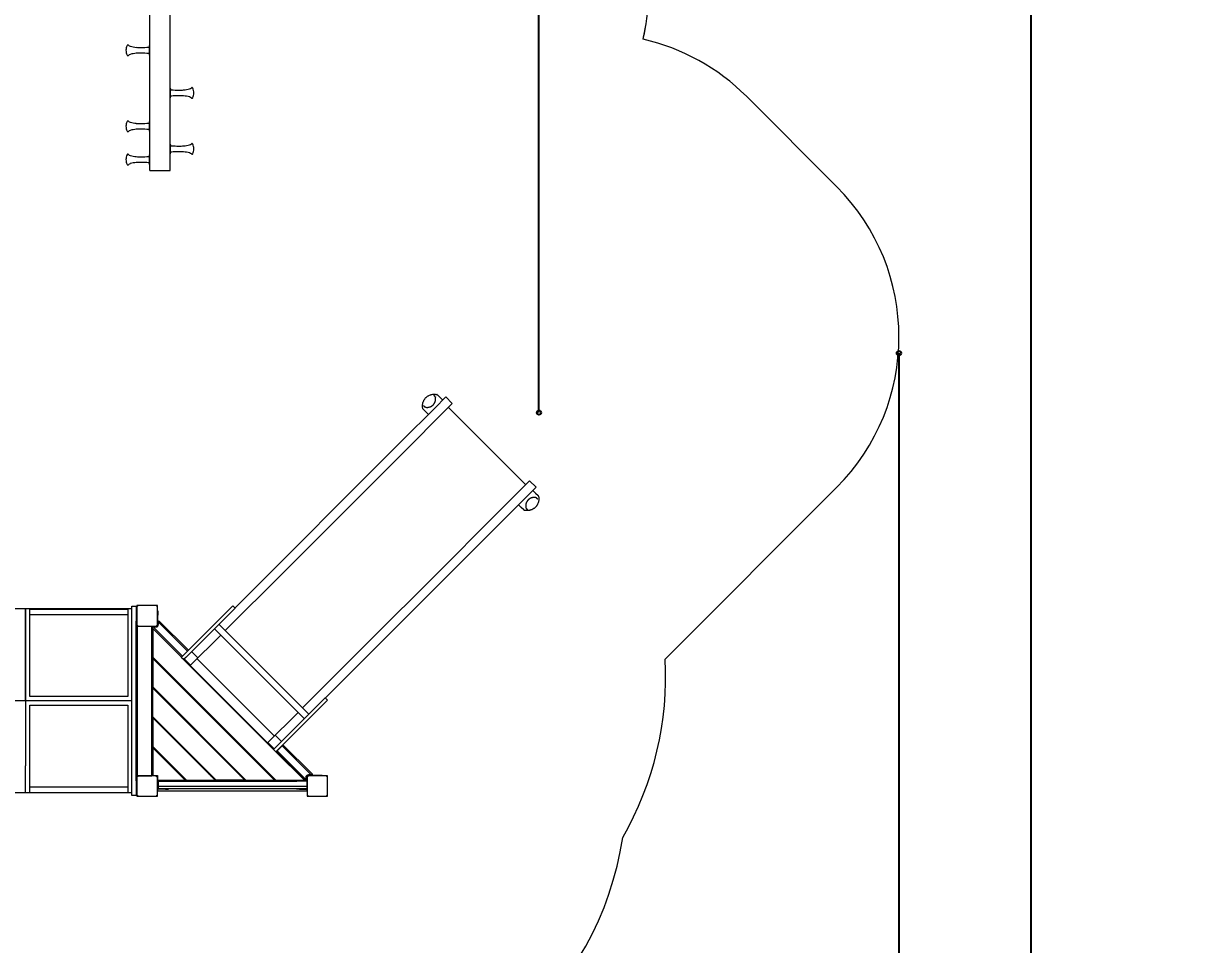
# Model space of a CAD drawing. Extents: x -13189 to 8473, y -8565 to 17872.
# Drawn here: x 2958 to 8473, y -3065 to 1264 of the extents above; entities that cross this region are included whole.
import ezdxf

# ---------------------------------------------------------------- set-up
doc = ezdxf.new("R2010")
doc.units = 0
doc.header["$LTSCALE"] = 5
doc.header["$PDMODE"] = 33
doc.header["$PDSIZE"] = 20
for name, color, linetype in [('PRODUCT', 3, 'CONTINUOUS'), ('REFERENCE', 9, 'CONTINUOUS'), ('REVIEW_REQUIRED', 30, 'CONTINUOUS'), ('SAFETY_ZONE', 1, 'CONTINUOUS')]:
    doc.layers.add(name, color=color, linetype=linetype)
doc.styles.add('LG1', font='arial.ttf', dxfattribs={"height": 185})
doc.dimstyles.new('LG_DIM', dxfattribs={"dimtxt": 185, "dimasz": 120, "dimexe": 50, "dimexo": 1, "dimgap": 50, "dimtad": 1, "dimdec": 0, "dimrnd": 10, "dimtxsty": 'LG1', "dimcen": 2.5, "dimclrt": 4, "dimadec": 4, "dimazin": 3, "dimtfac": 1, "dimtdec": 1, "dimtmove": 0, "dimatfit": 3, "dimarcsym": 0})

# ---------------------------------------------------------------- blocks, each defined once
blk = doc.blocks.new('*D4')
at = {"layer": 'REFERENCE', "color": 0, "transparency": 16777216}
for p in [(7074.4, -285.1), (-5530, -747.5), (7074.4, -7182.7)]:
    blk.add_point(p, dxfattribs=at)
at = {"layer": 'REVIEW_REQUIRED', "color": 0, "lineweight": -2, "transparency": 16777216}
for p, q in [((7074.4, -286.1), (7074.4, -7232.7)), ((-5530, -748.5), (-5530, -7232.7)), ((-5410, -7182.7), (134.1, -7182.7)), ((6954.4, -7182.7), (1410.3, -7182.7))]:
    blk.add_line(p, q, dxfattribs=at)
at = {"layer": 'REVIEW_REQUIRED', "color": 0, "transparency": 16777216}
for points in [[(-5410, -7162.7), (-5410, -7202.7), (-5530, -7182.7)], [(6954.4, -7162.7), (6954.4, -7202.7), (7074.4, -7182.7)]]:
    blk.add_solid(points, dxfattribs=at)
at = {"layer": 'REVIEW_REQUIRED', "color": 4, "transparency": 16777216, "char_height": 185, "attachment_point": 5, "style": 'LG1'}
for s, insert in [('\\A1;12600 mm', (772.2, -7038.3)), ('\\A1;[41\'-4{\\H1.000000x;\\S5/8;}"]', (772.2, -7476.5))]:
    blk.add_mtext(s, dxfattribs=dict(at, insert=insert))
blk = doc.blocks.new('*D5')
at = {"layer": 'REFERENCE', "color": 0, "transparency": 16777216}
for p in [(3900, 7859.7), (-2500, -5459.7), (7695.8, -5459.7)]:
    blk.add_point(p, dxfattribs=at)
at = {"layer": 'REVIEW_REQUIRED', "color": 0, "lineweight": -2, "transparency": 16777216}
for p, q in [((3901, 7859.7), (7745.8, 7859.7)), ((7695.8, 7739.7), (7695.8, 3779.3)), ((7695.8, -5339.7), (7695.8, 3130.7)), ((-2499, -5459.7), (7745.8, -5459.7))]:
    blk.add_line(p, q, dxfattribs=at)
at = {"layer": 'REVIEW_REQUIRED', "color": 0, "transparency": 16777216}
for points in [[(7675.8, 7739.7), (7715.8, 7739.7), (7695.8, 7859.7)], [(7675.8, -5339.7), (7715.8, -5339.7), (7695.8, -5459.7)]]:
    blk.add_solid(points, dxfattribs=at)
at = {"layer": 'REVIEW_REQUIRED', "color": 4, "transparency": 16777216, "insert": (7695.8, 3455), "char_height": 185, "attachment_point": 5, "style": 'LG1'}
blk.add_mtext('\\A1;13320 mm\\P [43\'-8 13/16"]', dxfattribs=at)
blk = doc.blocks.new('*D6')
at = {"layer": 'REFERENCE', "color": 0, "transparency": 16777216}
for p in [(3300, 5864.7), (-6041.1, -3464.7), (-3100, -3464.7)]:
    blk.add_point(p, dxfattribs=at)
at = {"layer": 'REVIEW_REQUIRED', "color": 0, "lineweight": -2, "transparency": 16777216}
for p, q in [((3299, 5864.7), (-6091.1, 5864.7)), ((-6041.1, 5744.7), (-6041.1, 2570)), ((-6041.1, -3344.7), (-6041.1, 1921.4)), ((-3101, -3464.7), (-6091.1, -3464.7))]:
    blk.add_line(p, q, dxfattribs=at)
at = {"layer": 'REVIEW_REQUIRED', "color": 0, "transparency": 16777216}
for points in [[(-6061.1, 5744.7), (-6021.1, 5744.7), (-6041.1, 5864.7)], [(-6061.1, -3344.7), (-6021.1, -3344.7), (-6041.1, -3464.7)]]:
    blk.add_solid(points, dxfattribs=at)
at = {"layer": 'REVIEW_REQUIRED', "color": 4, "transparency": 16777216, "insert": (-6041.1, 2245.7), "char_height": 185, "attachment_point": 5, "style": 'LG1'}
blk.add_mtext('\\A1;9330 mm\\P [30\'-7 9/16"]', dxfattribs=at)
blk = doc.blocks.new('*D7')
at = {"layer": 'REFERENCE', "color": 0, "transparency": 16777216}
for p in [(5382, 8873.4), (-4227.5, -147.5), (5382, -565)]:
    blk.add_point(p, dxfattribs=at)
at = {"layer": 'REVIEW_REQUIRED', "color": 0, "lineweight": -2, "transparency": 16777216}
for p, q in [((-4227.5, -146.5), (-4227.5, 8923.4)), ((5382, -564), (5382, 8923.4)), ((-4107.5, 8873.4), (118.7, 8873.4)), ((5262, 8873.4), (1506.8, 8873.4))]:
    blk.add_line(p, q, dxfattribs=at)
at = {"layer": 'REVIEW_REQUIRED', "color": 0, "transparency": 16777216}
for points in [[(-4107.5, 8893.4), (-4107.5, 8853.4), (-4227.5, 8873.4)], [(5262, 8893.4), (5262, 8853.4), (5382, 8873.4)]]:
    blk.add_solid(points, dxfattribs=at)
at = {"layer": 'REVIEW_REQUIRED', "color": 4, "transparency": 16777216, "insert": (812.7, 8873.4), "char_height": 185, "attachment_point": 5, "style": 'LG1'}
blk.add_mtext('\\A1;9610 mm\\P [31\'-6 5/8"]', dxfattribs=at)
blk = doc.blocks.new('Variteemalayerit')
at = {"layer": 'REVIEW_REQUIRED', "invisible_edges": 15}
for points in [[(-10000, -10000, -5), (10000, -10000, -5), (10000, 10000, -5), (-10000, 10000, -5)], [(10000, -10000, -2000), (10000, -10000, -5), (10000, 10000, -5), (10000, 10000, -2000)], [(-10000, -10000, -5), (-10000, -10000, -2000), (10000, -10000, -2000), (10000, -10000, -5)]]:
    blk.add_3dface(points, dxfattribs=at)
blk = doc.blocks.new('*D9')
at = {"layer": 'REFERENCE', "color": 0, "transparency": 16777216}
for p in [(7074.4, -286.1), (-5727.5, -747.5), (7074.4, -8119.4)]:
    blk.add_point(p, dxfattribs=at)
at = {"layer": 'REVIEW_REQUIRED', "color": 0, "lineweight": -2, "transparency": 16777216}
for p, q in [((7074.4, -287.1), (7074.4, -8169.4)), ((-5727.5, -748.5), (-5727.5, -8169.4)), ((-5607.5, -8119.4), (24.1, -8119.4)), ((6954.4, -8119.4), (1322.8, -8119.4))]:
    blk.add_line(p, q, dxfattribs=at)
at = {"layer": 'REVIEW_REQUIRED', "color": 0, "transparency": 16777216}
for points in [[(-5607.5, -8099.4), (-5607.5, -8139.4), (-5727.5, -8119.4)], [(6954.4, -8099.4), (6954.4, -8139.4), (7074.4, -8119.4)]]:
    blk.add_solid(points, dxfattribs=at)
at = {"layer": 'REVIEW_REQUIRED', "color": 4, "transparency": 16777216, "char_height": 185, "attachment_point": 5, "style": 'LG1'}
for s, insert in [('\\A1;12800 mm', (673.4, -7974.9)), ('\\A1;[42\'-0 3/8"]', (673.4, -8289.1))]:
    blk.add_mtext(s, dxfattribs=dict(at, insert=insert))

msp = doc.modelspace()

# ---------------------------------------------------------------- linework, layer by layer
at = {"layer": 'PRODUCT', "linetype": 'Continuous', "lineweight": 0}
for p, q in [((3552.5, 572.5), (3552.5, 1481.6)), ((3647.5, 572.5), (3647.5, 1481.6)), ((3550.5, 1137.7), (3550.5, 1160.2)), ((3552.5, 1160.2), (3550.5, 1160.2)), ((3550.5, 1115.2), (3550.5, 1137.7)), ((3552.5, 1115.2), (3550.5, 1115.2)), ((3649.5, 959.9), (3647.5, 959.9)), ((3649.5, 937.4), (3649.5, 959.9)), ((3649.5, 914.9), (3647.5, 914.9)), ((3649.5, 914.9), (3649.5, 937.4)), ((3550.5, 780.5), (3550.5, 803)), ((3552.5, 803), (3550.5, 803)), ((3550.5, 758), (3550.5, 780.5)), ((3552.5, 758), (3550.5, 758)), ((3649.5, 696.9), (3647.5, 696.9)), ((3649.5, 674.4), (3649.5, 696.9)), ((3649.5, 651.9), (3649.5, 674.4)), ((3550.5, 624), (3550.5, 646.5)), ((3552.5, 646.5), (3550.5, 646.5)), ((3550.5, 601.5), (3550.5, 624)), ((3649.5, 651.9), (3647.5, 651.9)), ((3552.5, 601.5), (3550.5, 601.5)), ((3552.5, 572.5), (3647.5, 572.5)), ((4892.3, -543.4), (4944.1, -491.6)), ((4905.1, -482.1), (4916.8, -493.9)), ((4916.8, -493.9), (4929.3, -506.4)), ((4944.1, -491.6), (4974.5, -522)), ((4892.3, -543.4), (4737.5, -698.2)), ((4849.7, -561.1), (4837.9, -549.3)), ((4974.5, -522), (4922.7, -573.8)), ((5319.7, -903.8), (4956.2, -540.3)), ((4922.7, -573.8), (4767.9, -728.6)), ((4849.7, -561.1), (4862.2, -573.6)), ((4737.5, -698.2), (4549.7, -886)), ((4767.9, -728.6), (4580.1, -916.4)), ((4549.7, -886), (4148.9, -1286.9)), ((4580.1, -916.4), (4179.3, -1317.3)), ((5286.2, -937.3), (5131.4, -1092.1)), ((5286.2, -937.3), (5338, -885.5)), ((5368.4, -915.9), (5316.6, -967.7)), ((5338, -885.5), (5368.4, -915.9)), ((5366.1, -943.2), (5353.6, -930.7)), ((5316.6, -967.7), (5161.8, -1122.5)), ((5366.1, -943.2), (5377.9, -954.9)), ((5298.9, -1010.3), (5286.4, -997.8)), ((5310.7, -1022.1), (5298.9, -1010.3)), ((5131.4, -1092.1), (4943.6, -1279.9)), ((5161.8, -1122.5), (4974, -1310.3)), ((4179.3, -1317.3), (3907.1, -1589.4)), ((4148.9, -1286.9), (3953.1, -1482.7)), ((4943.6, -1279.9), (4542.7, -1680.7)), ((4974, -1310.3), (4573.1, -1711.1)), ((2968.5, -1488), (2468.9, -1488)), ((2968.5, -1488), (2468.9, -1488)), ((2968.5, -1920), (2968.5, -1488)), ((3468.5, -1488), (2968.5, -1488)), ((2968.5, -1488), (2968.5, -1920)), ((3468.5, -1488), (2968.5, -1488)), ((2988.5, -1488.5), (3448.5, -1488.5)), ((2988.5, -1900), (2988.5, -1488.5)), ((3448.5, -1488.5), (3448.5, -1900)), ((3468.5, -1475), (3488.5, -1475)), ((3468.5, -1545), (3468.5, -1475)), ((3488.5, -1475), (3488.5, -1545)), ((3588, -1472), (3492, -1472)), ((3492, -1472), (3492, -1568)), ((3588, -1568), (3588, -1472)), ((3943.2, -1472.8), (3900.8, -1515.2)), ((3953.8, -1483.4), (3911.4, -1525.8)), ((3953.8, -1483.4), (3943.2, -1472.8)), ((3448.5, -1515.5), (2988.5, -1515.5)), ((3590.5, -1497), (3588, -1497)), ((3588, -1542.4), (3592.4, -1542.4)), ((3590.5, -1497), (3590.5, -1517)), ((3590.5, -1542.4), (3590.5, -1517)), ((3592.4, -1547.4), (3592.4, -1542.4)), ((3900.8, -1515.2), (3711.3, -1704.7)), ((3911.4, -1525.8), (3721.9, -1715.3)), ((3468.5, -2295), (3468.5, -1545)), ((3488.5, -2295), (3488.5, -1545)), ((3492, -1568), (3588, -1568)), ((3492.5, -1568), (3492.5, -2271.5)), ((3562.4, -1568), (3562.4, -1572.4)), ((3562.4, -1572.4), (3567.4, -1572.4)), ((3562.5, -2271.5), (3562.5, -1572.4)), ((3702.1, -1713.9), (3562.5, -1574.3)), ((3566.1, -1580.1), (3566.1, -1714.4)), ((3701, -1715), (3566.1, -1580.1)), ((3581.4, -1572.4), (3567.4, -1572.4)), ((3570.7, -1574.5), (3572.7, -1572.5)), ((3705.7, -1709.5), (3570.7, -1574.5)), ((3587.3, -1570.8), (3587.2, -1570.8)), ((3592.4, -1547.4), (3592.4, -1561.4)), ((3592.5, -1552.7), (3594.5, -1550.7)), ((3729.5, -1685.7), (3594.5, -1550.7)), ((3596.4, -1544.5), (3733.9, -1682.1)), ((4279.1, -2003.8), (3856.2, -1580.9)), ((4300.3, -1982.6), (3877.4, -1559.7)), ((3562.6, -1615.1), (3562.6, -2265.1)), ((3566.1, -1615.1), (3562.6, -1615.1)), ((3564.1, -1638.1), (3564.1, -2228.1)), ((3564.1, -1638.1), (3564.1, -2228.1)), ((3564.1, -1638.1), (3566.1, -1638.1)), ((3564.1, -1638.1), (3566.1, -1638.1)), ((3850.2, -1646.3), (3778.8, -1717.8)), ((3885.9, -1610.6), (3850.2, -1646.3)), ((3692.9, -1706.9), (3693.9, -1705.8)), ((3702, -1713.9), (3693.9, -1705.8)), ((3711.3, -1704.7), (3700.6, -1715.3)), ((3705.7, -1709.5), (3729.5, -1685.7)), ((3749.1, -1688.1), (3778.8, -1717.8)), ((4542.7, -1680.7), (4270.6, -1952.9)), ((3566.1, -1714.4), (4144.7, -2293.1)), ((3566.1, -1714.4), (3566.1, -1720.1)), ((3566.1, -1714.4), (3566.1, -1720.1)), ((4139.1, -2293.1), (3566.1, -1720.1)), ((3566.1, -1720.1), (3566.1, -1854.4)), ((3589.1, -1737.4), (3589.1, -1743.1)), ((3589.1, -1737.4), (3589.1, -1743.1)), ((3594.6, -1742.9), (3594.6, -1748.6)), ((3711.3, -1725.9), (3700.6, -1715.3)), ((3721.9, -1715.3), (3711.3, -1725.9)), ((4134.4, -2148.4), (3711.6, -1725.6)), ((4135.5, -2147.4), (3712.6, -1724.5)), ((4135.5, -2147.3), (3712.7, -1724.5)), ((3714.4, -1722.7), (3744.1, -1752.4)), ((3744.1, -1752.4), (3778.8, -1717.8)), ((4138, -2085.5), (3774.5, -1722)), ((4138, -2085.5), (3774.5, -1722)), ((4573.1, -1711.1), (4377.3, -1906.9)), ((3566.1, -1854.4), (4004.7, -2293.1)), ((3566.1, -1854.4), (3566.1, -1860.1)), ((3566.1, -1854.4), (3566.1, -1860.1)), ((3566.1, -1994.4), (3566.1, -1860.1)), ((3566.1, -1860.1), (3999.1, -2293.1)), ((2968.5, -1920), (2468.9, -1920)), ((2968.5, -1920.2), (2468.9, -1920.2)), ((3468.5, -1920), (2968.5, -1920)), ((2968.5, -1920), (2968.5, -2225.6)), ((3468.5, -1920), (2968.5, -1920)), ((3448.5, -1900), (2988.5, -1900)), ((3589.1, -1877.4), (3589.1, -1883.1)), ((3589.1, -1877.4), (3589.1, -1883.1)), ((3594.6, -1882.9), (3594.6, -1888.6)), ((4376.6, -1906.2), (4334.2, -1948.6)), ((4387.2, -1916.8), (4344.8, -1959.2)), ((4387.2, -1916.8), (4376.6, -1906.2)), ((2988.5, -1940.2), (3448.5, -1940.2)), ((2988.5, -2351.5), (2988.5, -1940.2)), ((3448.5, -1940.2), (3448.5, -2351.5)), ((4334.2, -1948.6), (4144.7, -2138.1)), ((4344.8, -1959.2), (4155.3, -2148.7)), ((4249.4, -1974.1), (4213.7, -2009.8)), ((3864.7, -2293.1), (3566.1, -1994.4)), ((3566.1, -1994.4), (3566.1, -2000.1)), ((3566.1, -1994.4), (3566.1, -2000.1)), ((3566.1, -2000.1), (3566.1, -2134.4)), ((3859, -2293.1), (3566.1, -2000.1)), ((3589.1, -2017.4), (3589.1, -2023.1)), ((3589.1, -2017.4), (3589.1, -2023.1)), ((3594.6, -2022.9), (3594.6, -2028.6)), ((4213.7, -2009.8), (4142.2, -2081.2)), ((4107.6, -2115.9), (4142.2, -2081.2)), ((4142.2, -2081.2), (4171.9, -2110.9)), ((3566.1, -2134.4), (3724.7, -2293.1)), ((3566.1, -2134.4), (3566.1, -2140.1)), ((3566.1, -2134.4), (3566.1, -2140.1)), ((3566.1, -2140.1), (3566.1, -2270.1)), ((3719, -2293.1), (3566.1, -2140.1)), ((4107.6, -2115.9), (4137.3, -2145.6)), ((4144.7, -2138.1), (4134.1, -2148.7)), ((4144.7, -2159.4), (4134.1, -2148.7)), ((4155.3, -2148.7), (4144.7, -2159.4)), ((4150.5, -2154.3), (4174.3, -2130.5)), ((4174.3, -2130.5), (4309.3, -2265.5)), ((4177.9, -2126.1), (4315.1, -2263.3)), ((3589.1, -2157.4), (3589.1, -2163.1)), ((3589.1, -2157.4), (3589.1, -2163.1)), ((3594.6, -2162.9), (3594.6, -2168.6)), ((4279.1, -2293.1), (4145, -2159)), ((4285.6, -2297.4), (4146.1, -2157.9)), ((4153.6, -2165.4), (4146.1, -2158)), ((4150.5, -2154.3), (4285.5, -2289.3)), ((4152.5, -2166.5), (4153.6, -2165.4)), ((2968.5, -2352.2), (2968.5, -2225.6)), ((3564.1, -2228.1), (3566.1, -2228.1)), ((3564.1, -2228.1), (3566.1, -2228.1)), ((3468.5, -2365), (3468.5, -2295)), ((3488.5, -2295), (3488.5, -2365)), ((3588, -2272), (3492, -2272)), ((3492, -2272), (3492, -2368)), ((3492.5, -2271.5), (3562.5, -2271.5)), ((3566.1, -2265.1), (3562.6, -2265.1)), ((3566.1, -2270.1), (3589.1, -2270.1)), ((3588, -2368), (3588, -2272)), ((4287.6, -2297.5), (3588, -2297.5)), ((3588, -2297.5), (3588, -2342.5)), ((3589.1, -2270.1), (3589.1, -2293.1)), ((3589.1, -2293.1), (3719, -2293.1)), ((3590.5, -2301.7), (3590.5, -2311.7)), ((3592.5, -2301.7), (3590.5, -2301.7)), ((3590.5, -2311.7), (3590.5, -2331)), ((3592.5, -2311.7), (3590.5, -2311.7)), ((3592.5, -2301.7), (3592.5, -2311.7)), ((3592.5, -2311.7), (3592.5, -2331)), ((3594.1, -2293.1), (3594.1, -2296.6)), ((3594.1, -2296.6), (4244.1, -2296.6)), ((3631.1, -2295.1), (3631.1, -2293.1)), ((3631.1, -2295.1), (3631.1, -2293.1)), ((3631.1, -2295.1), (4221.1, -2295.1)), ((3631.1, -2295.1), (4221.1, -2295.1)), ((3690.5, -2264.6), (3696.2, -2264.6)), ((3696, -2270.1), (3701.7, -2270.1)), ((3696, -2270.1), (3701.7, -2270.1)), ((3719, -2293.1), (3724.7, -2293.1)), ((3719, -2293.1), (3724.7, -2293.1)), ((3724.7, -2293.1), (3859, -2293.1)), ((3830.5, -2264.6), (3836.2, -2264.6)), ((3836, -2270.1), (3841.7, -2270.1)), ((3836, -2270.1), (3841.7, -2270.1)), ((3859, -2293.1), (3864.7, -2293.1)), ((3859, -2293.1), (3864.7, -2293.1)), ((3999.1, -2293.1), (3864.7, -2293.1)), ((3970.6, -2264.6), (3976.2, -2264.6)), ((3976.1, -2270.1), (3981.7, -2270.1)), ((3976.1, -2270.1), (3981.7, -2270.1)), ((3999.1, -2293.1), (4004.7, -2293.1)), ((3999.1, -2293.1), (4004.7, -2293.1)), ((4004.7, -2293.1), (4139.1, -2293.1)), ((4110.6, -2264.6), (4116.2, -2264.6)), ((4116.1, -2270.1), (4121.7, -2270.1)), ((4116.1, -2270.1), (4121.7, -2270.1)), ((4139.1, -2293.1), (4144.7, -2293.1)), ((4139.1, -2293.1), (4144.7, -2293.1)), ((4144.7, -2293.1), (4279.1, -2293.1)), ((4221.1, -2295.1), (4221.1, -2293.1)), ((4221.1, -2295.1), (4221.1, -2293.1)), ((4244.1, -2293.1), (4244.1, -2296.6)), ((4285.5, -2289.3), (4287.5, -2287.3)), ((4287.6, -2278.6), (4287.6, -2292.6)), ((4287.6, -2297.6), (4287.6, -2292.6)), ((4292, -2297.6), (4287.6, -2297.6)), ((4289.2, -2272.7), (4289.2, -2272.8)), ((4290.5, -2301.7), (4290.5, -2311.7)), ((4292, -2301.7), (4290.5, -2301.7)), ((4290.5, -2311.7), (4290.5, -2331)), ((4290.5, -2311.7), (4292, -2311.7)), ((4388, -2272), (4292, -2272)), ((4292, -2272), (4292, -2368)), ((4292, -2301.7), (4292, -2297.6)), ((4312.6, -2267.6), (4298.6, -2267.6)), ((4307.3, -2267.5), (4309.3, -2265.5)), ((4312.6, -2267.6), (4317.6, -2267.6)), ((4317.6, -2272), (4317.6, -2267.6)), ((4317.6, -2269.5), (4343, -2269.5)), ((4343, -2269.5), (4363, -2269.5)), ((4363, -2269.5), (4363, -2272)), ((4388, -2368), (4388, -2272)), ((2968.5, -2352.2), (2468.9, -2352.2)), ((3468.5, -2352), (2968.5, -2352)), ((3468.5, -2352), (2968.5, -2352)), ((3448.5, -2324.7), (2988.5, -2324.7)), ((3448.5, -2351.5), (2988.5, -2351.5)), ((3488.5, -2365), (3468.5, -2365)), ((3492, -2368), (3588, -2368)), ((3588, -2342.5), (4292, -2342.5)), ((3590.5, -2331), (3590.5, -2332)), ((3590.7, -2332), (3590.5, -2332)), ((4290.5, -2322), (3592.5, -2322)), ((3593.5, -2334), (3593.5, -2332)), ((3595.4, -2332), (3593.5, -2332)), ((3593.5, -2332), (3593.5, -2332)), ((3593.5, -2334), (3593.5, -2334)), ((3617, -2334), (3593.5, -2334)), ((3595.4, -2332), (4287.6, -2332)), ((3617, -2334), (3617, -2332)), ((3626.7, -2334), (3617, -2334)), ((3626.7, -2334), (3626.7, -2332)), ((3626.7, -2334), (3640.5, -2334)), ((3640.5, -2334), (3640.5, -2332)), ((4242.5, -2332), (4242.5, -2334)), ((4256.3, -2334), (4242.5, -2334)), ((4256.3, -2334), (4256.3, -2332)), ((4256.3, -2334), (4266, -2334)), ((4266, -2334), (4266, -2332)), ((4266, -2334), (4289.5, -2334)), ((4287.6, -2332), (4289.5, -2332)), ((4289.5, -2334), (4289.5, -2332)), ((4289.5, -2332), (4289.5, -2332)), ((4289.5, -2334), (4289.5, -2334)), ((4292, -2342.5), (4292, -2332.7)), ((4292, -2368), (4388, -2368))]:
    msp.add_line(p, q, dxfattribs=at)
for centre, radius, start, end in [((3495.7, 1137.7), 55.2, 155.9543, 180), ((3449, 1158.7), 4, 48.5904, 157.9757), ((3470.6, 1184.9), 30, 230.7893, 250.3038), ((3495.7, 1137.7), 55.2, 180, 204.0457), ((3449, 1116.7), 4, 202.0243, 311.4096), ((3470.6, 1090.4), 30, 109.6962, 129.2107), ((3500.5, 1301.2), 150, 254.5145, 265.5842), ((3500.5, 974.1), 150, 94.4158, 105.4855), ((3511.2, 1501), 350, 266.3553, 270), ((3511.2, 774.4), 350, 90, 93.6447), ((3511.2, 1501), 350, 270, 275.8476), ((3511.2, 774.4), 350, 84.1524, 90), ((3546.5, 1156.8), 4, 275.8476, 0), ((3546.5, 1118.6), 4, 0, 84.1524), ((3653.5, 956.5), 4, 180, 264.1524), ((3688.8, 1300.7), 350, 264.1524, 270), ((3688.8, 1300.7), 350, 270, 273.6447), ((3699.5, 1100.9), 150, 274.4158, 285.4855), ((3729.4, 984.6), 30, 289.6962, 309.2107), ((3751, 958.4), 4, 22.0243, 131.4096), ((3704.3, 937.4), 55.2, 0, 24.0457), ((3653.5, 918.3), 4, 95.8476, 180), ((3688.8, 574.1), 350, 90, 95.8476), ((3688.8, 574.1), 350, 86.3553, 90), ((3699.5, 773.8), 150, 74.5145, 85.5842), ((3729.4, 890.1), 30, 50.7893, 70.3038), ((3751, 916.4), 4, 228.5904, 337.9757), ((3704.3, 937.4), 55.2, 335.9543, 0), ((3495.7, 780.5), 55.2, 155.9543, 180), ((3495.7, 780.5), 55.2, 180, 204.0457), ((3449, 801.5), 4, 48.5904, 157.9757), ((3470.6, 827.8), 30, 230.7893, 250.3038), ((3500.5, 944.1), 150, 254.5145, 265.5842), ((3511.2, 1143.8), 350, 266.3553, 270), ((3511.2, 1143.8), 350, 270, 275.8476), ((3546.5, 799.6), 4, 275.8476, 0), ((3449, 759.5), 4, 202.0243, 311.4096), ((3470.6, 733.3), 30, 109.6962, 129.2107), ((3500.5, 617), 150, 94.4158, 105.4855), ((3511.2, 417.2), 350, 90, 93.6447), ((3511.2, 417.2), 350, 84.1524, 90), ((3546.5, 761.4), 4, 0, 84.1524), ((3653.5, 693.5), 4, 180, 264.1524), ((3688.8, 1037.7), 350, 264.1524, 270), ((3688.8, 1037.7), 350, 270, 273.6447), ((3699.5, 838), 150, 274.4158, 285.4855), ((3729.4, 721.7), 30, 289.6962, 309.2107), ((3751, 695.4), 4, 22.0243, 131.4096), ((3704.3, 674.4), 55.2, 0, 24.0457), ((3704.3, 674.4), 55.2, 335.9543, 0), ((3495.7, 624), 55.2, 155.9543, 180), ((3495.7, 624), 55.2, 180, 204.0457), ((3449, 645), 4, 48.5904, 157.9757), ((3470.6, 671.2), 30, 230.7893, 250.3038), ((3500.5, 787.5), 150, 254.5145, 265.5842), ((3500.5, 460.4), 150, 94.4158, 105.4855), ((3511.2, 987.3), 350, 266.3553, 270), ((3511.2, 260.7), 350, 90, 93.6447), ((3511.2, 987.3), 350, 270, 275.8476), ((3511.2, 260.7), 350, 84.1524, 90), ((3546.5, 643.1), 4, 275.8476, 0), ((3546.5, 604.9), 4, 0, 84.1524), ((3653.5, 655.3), 4, 95.8476, 180), ((3688.8, 311.1), 350, 90, 95.8476), ((3688.8, 311.1), 350, 86.3553, 90), ((3699.5, 510.9), 150, 74.5145, 85.5842), ((3729.4, 627.2), 30, 50.7893, 70.3038), ((3751, 653.4), 4, 228.5904, 337.9757), ((3449, 603), 4, 202.0243, 311.4096), ((3470.6, 576.7), 30, 109.6962, 129.2107), ((4901.8, -483.1), 3, 45, 76.1552), ((4838.9, -546), 3, 193.8448, 225), ((5376.9, -958.2), 3, 13.8448, 45), ((5314, -1021.1), 3, 225, 256.1552), ((3581.4, -1561.4), 11, 270, 0), ((3593.5, -1565.7), 6, 219.2115, 219.9225), ((3593.5, -1565.7), 3, 207.1907, 208.7964), ((3595.7, -1565.1), 5, 200.2447, 201.3132), ((4298.6, -2278.6), 11, 90, 180), ((4294.3, -2266.5), 6, 229.9918, 230.7028), ((4294.3, -2266.5), 3, 241.0117, 242.614), ((4294.6, -2264), 5, 255.8661, 257.1009), ((3593.5, -2331), 3, 180, 270), ((3593.5, -2331), 1, 180, 270), ((4289.5, -2331), 1, 270, 0), ((4289.5, -2331), 3, 270, 327.3165)]:
    msp.add_arc(centre, radius, start, end, dxfattribs=at)
for points, knots in [([(4835.9, -546.7), (4835.6, -545.1), (4835.2, -543.5), (4834.7, -539.9), (4834.5, -538.1), (4834.4, -535.1), (4834.3, -534.1), (4834.4, -532), (4834.4, -530.9), (4834.6, -527.7), (4834.9, -525.4), (4835.6, -521.9), (4835.8, -520.7), (4836.3, -518.9), (4836.5, -518.3), (4836.9, -517.1), (4837.1, -516.4), (4838.1, -513.4), (4839.2, -510.9), (4840.7, -507.8), (4841.1, -507.2), (4841.8, -506), (4842.1, -505.4), (4843.2, -503.6), (4844, -502.4), (4845.7, -500.1), (4846.6, -499), (4848.4, -496.8), (4849.4, -495.7), (4850.5, -494.7)], [0.00150942, 0.00150942, 0.00150942, 0.00150942, 0.01014356, 0.01014356, 0.01877771, 0.01877771, 0.02309478, 0.02309478, 0.02741185, 0.02741185, 0.036046, 0.036046, 0.04036307, 0.04036307, 0.04252161, 0.04252161, 0.04468015, 0.04468015, 0.05331429, 0.05331429, 0.05547283, 0.05547283, 0.05763136, 0.05763136, 0.06194844, 0.06194844, 0.06626551, 0.06626551, 0.07058258, 0.07058258, 0.07058258, 0.07058258]), ([(4850.5, -494.7), (4851, -494.2), (4851.5, -493.6), (4852.6, -492.7), (4853.1, -492.2), (4854.7, -490.8), (4855.9, -489.9), (4858.2, -488.2), (4859.3, -487.4), (4861.7, -486), (4863, -485.3), (4866.7, -483.4), (4869.1, -482.3), (4872.8, -481.1), (4874.1, -480.7), (4876.5, -480.1), (4877.7, -479.8), (4881.2, -479.1), (4883.5, -478.8), (4886.8, -478.6), (4887.8, -478.6), (4889.9, -478.6), (4890.9, -478.6), (4893.9, -478.7), (4895.7, -478.9), (4899.3, -479.4), (4900.9, -479.8), (4902.5, -480.2)], [0.07058258, 0.07058258, 0.07058258, 0.07058258, 0.07273877, 0.07273877, 0.07489496, 0.07489496, 0.07920734, 0.07920734, 0.08351972, 0.08351972, 0.08783211, 0.08783211, 0.09645687, 0.09645687, 0.10076925, 0.10076925, 0.10508163, 0.10508163, 0.11370639, 0.11370639, 0.11801877, 0.11801877, 0.12233115, 0.12233115, 0.13095591, 0.13095591, 0.13958067, 0.13958067, 0.13958067, 0.13958067]), ([(4888.7, -523.8), (4889.2, -523.2), (4889.6, -522.6), (4890.3, -521.4), (4890.6, -520.9), (4891.2, -519.9), (4891.5, -519.4), (4892, -518.4), (4892.2, -518), (4892.8, -516.7), (4893.2, -515.8), (4893.8, -514.2), (4894.1, -513.5), (4894.5, -512), (4894.8, -511.3), (4895.1, -509.9), (4895.3, -509.2), (4895.7, -507.2), (4895.9, -506), (4896.1, -503.6), (4896.2, -502.4), (4896.2, -500.2), (4896.2, -499.1), (4896, -495.9), (4895.7, -493.9), (4895.3, -492)], [0.11431727, 0.11431727, 0.11431727, 0.11431727, 0.1173279, 0.1173279, 0.12033854, 0.12033854, 0.12334917, 0.12334917, 0.12635981, 0.12635981, 0.13238108, 0.13238108, 0.13840235, 0.13840235, 0.14442361, 0.14442361, 0.15044488, 0.15044488, 0.16248742, 0.16248742, 0.17452996, 0.17452996, 0.1865725, 0.1865725, 0.21065758, 0.21065758, 0.21065758, 0.21065758]), ([(4894.6, -490.5), (4894.8, -490.7), (4894.9, -491), (4895.2, -491.5), (4895.3, -491.7), (4895.3, -492)], [0, 0, 0, 0, 0.003322436, 0.003322436, 0.006644871, 0.006644871, 0.006644871, 0.006644871]), ([(4903.9, -480.9), (4903.9, -480.9), (4904, -481), (4904.1, -481.1), (4904.2, -481.2), (4904.5, -481.6), (4904.8, -481.8), (4905.1, -482.1)], [0, 0, 0, 0, 0.002390647, 0.002390647, 0.004781294, 0.004781294, 0.009562588, 0.009562588, 0.009562588, 0.009562588]), ([(4837.9, -549.3), (4837.6, -549), (4837.3, -548.7), (4837, -548.4), (4836.9, -548.3), (4836.8, -548.2), (4836.7, -548.1), (4836.7, -548.1)], [0, 0, 0, 0, 0.004780115, 0.004780115, 0.007170172, 0.007170172, 0.009560229, 0.009560229, 0.009560229, 0.009560229]), ([(4847.8, -539.5), (4847.5, -539.5), (4847.2, -539.4), (4846.8, -539.1), (4846.5, -539), (4846.3, -538.8)], [0, 0, 0, 0, 0.003322436, 0.003322436, 0.006644871, 0.006644871, 0.006644871, 0.006644871]), ([(4847.8, -539.5), (4849.7, -540), (4851.7, -540.2), (4854.9, -540.4), (4856, -540.5), (4858.2, -540.4), (4859.4, -540.3), (4861.8, -540.1), (4863, -539.9), (4865.6, -539.4), (4867, -539), (4868.8, -538.4), (4869.2, -538.3), (4870, -538), (4870.4, -537.9), (4871.6, -537.4), (4872.4, -537), (4873.8, -536.4), (4874.2, -536.2), (4875.2, -535.7), (4875.7, -535.4), (4876.4, -535), (4876.7, -534.8), (4877.2, -534.5), (4877.5, -534.3), (4878.4, -533.8), (4878.9, -533.4), (4879.6, -532.9)], [0.00352356, 0.00352356, 0.00352356, 0.00352356, 0.02766397, 0.02766397, 0.03973418, 0.03973418, 0.05180439, 0.05180439, 0.0638746, 0.0638746, 0.0759448, 0.0759448, 0.07896236, 0.07896236, 0.08197991, 0.08197991, 0.08801501, 0.08801501, 0.09103256, 0.09103256, 0.09405011, 0.09405011, 0.09555889, 0.09555889, 0.09706767, 0.09706767, 0.10008522, 0.10008522, 0.10008522, 0.10008522]), ([(4879.6, -532.9), (4879.9, -532.7), (4880.3, -532.4), (4881.1, -531.8), (4881.5, -531.5), (4882.4, -530.7), (4882.8, -530.4), (4883.7, -529.6), (4884.1, -529.2), (4884.5, -528.7)], [0.100085218, 0.100085218, 0.100085218, 0.100085218, 0.10186556, 0.10186556, 0.103645901, 0.103645901, 0.105426242, 0.105426242, 0.107206583, 0.107206583, 0.107206583, 0.107206583]), ([(4884.5, -528.7), (4884.7, -528.5), (4884.9, -528.3), (4885.4, -527.9), (4885.6, -527.6), (4886.2, -527), (4886.5, -526.6), (4887.2, -525.7), (4887.6, -525.3), (4888.2, -524.5), (4888.5, -524.1), (4888.7, -523.8)], [0.107206583, 0.107206583, 0.107206583, 0.107206583, 0.108095419, 0.108095419, 0.108984254, 0.108984254, 0.110761926, 0.110761926, 0.112539597, 0.112539597, 0.114317268, 0.114317268, 0.114317268, 0.114317268]), ([(5327.1, -980.4), (5326.6, -981.1), (5326.2, -981.6), (5325.5, -982.8), (5325.2, -983.3), (5324.6, -984.3), (5324.3, -984.8), (5323.8, -985.8), (5323.6, -986.2), (5323, -987.6), (5322.6, -988.4), (5322, -990), (5321.7, -990.8), (5321.2, -992.2), (5321, -993), (5320.7, -994.3), (5320.5, -995), (5320.1, -997), (5319.9, -998.2), (5319.7, -1000.6), (5319.6, -1001.8), (5319.5, -1004), (5319.6, -1005.1), (5319.8, -1008.3), (5320, -1010.3), (5320.5, -1012.2)], [0.11431727, 0.11431727, 0.11431727, 0.11431727, 0.1173279, 0.1173279, 0.12033854, 0.12033854, 0.12334917, 0.12334917, 0.12635981, 0.12635981, 0.13238108, 0.13238108, 0.13840235, 0.13840235, 0.14442361, 0.14442361, 0.15044488, 0.15044488, 0.16248742, 0.16248742, 0.17452996, 0.17452996, 0.1865725, 0.1865725, 0.21065758, 0.21065758, 0.21065758, 0.21065758]), ([(5331.3, -975.5), (5331.1, -975.7), (5330.8, -975.9), (5330.4, -976.4), (5330.2, -976.6), (5329.6, -977.2), (5329.2, -977.7), (5328.5, -978.5), (5328.2, -978.9), (5327.6, -979.7), (5327.3, -980.1), (5327.1, -980.4)], [0.107206583, 0.107206583, 0.107206583, 0.107206583, 0.108095419, 0.108095419, 0.108984254, 0.108984254, 0.110761926, 0.110761926, 0.112539597, 0.112539597, 0.114317268, 0.114317268, 0.114317268, 0.114317268]), ([(5336.2, -971.3), (5335.9, -971.5), (5335.5, -971.8), (5334.7, -972.4), (5334.3, -972.8), (5333.4, -973.5), (5333, -973.8), (5332.1, -974.6), (5331.7, -975.1), (5331.3, -975.5)], [0.100085218, 0.100085218, 0.100085218, 0.100085218, 0.10186556, 0.10186556, 0.103645901, 0.103645901, 0.105426242, 0.105426242, 0.107206583, 0.107206583, 0.107206583, 0.107206583]), ([(5368, -964.7), (5366.1, -964.3), (5364.1, -964), (5360.9, -963.8), (5359.8, -963.8), (5357.6, -963.8), (5356.4, -963.9), (5354, -964.1), (5352.8, -964.3), (5350.2, -964.9), (5348.8, -965.2), (5347, -965.8), (5346.6, -965.9), (5345.8, -966.2), (5345.4, -966.3), (5344.2, -966.8), (5343.4, -967.2), (5342, -967.8), (5341.6, -968), (5340.6, -968.5), (5340.1, -968.8), (5339.3, -969.2), (5339.1, -969.4), (5338.5, -969.7), (5338.3, -969.9), (5337.4, -970.4), (5336.8, -970.8), (5336.2, -971.3)], [0.00352356, 0.00352356, 0.00352356, 0.00352356, 0.02766397, 0.02766397, 0.03973418, 0.03973418, 0.05180439, 0.05180439, 0.0638746, 0.0638746, 0.0759448, 0.0759448, 0.07896236, 0.07896236, 0.08197991, 0.08197991, 0.08801501, 0.08801501, 0.09103256, 0.09103256, 0.09405011, 0.09405011, 0.09555889, 0.09555889, 0.09706767, 0.09706767, 0.10008522, 0.10008522, 0.10008522, 0.10008522]), ([(5379.8, -957.5), (5380.2, -959.1), (5380.6, -960.7), (5381.1, -964.3), (5381.3, -966.2), (5381.4, -969.1), (5381.4, -970.2), (5381.4, -972.2), (5381.4, -973.3), (5381.2, -976.5), (5380.9, -978.8), (5380.2, -982.3), (5379.9, -983.5), (5379.5, -985.3), (5379.3, -985.9), (5378.9, -987.2), (5378.7, -987.8), (5377.7, -990.9), (5376.6, -993.3), (5375, -996.4), (5374.7, -997), (5374, -998.2), (5373.7, -998.8), (5372.6, -1000.6), (5371.8, -1001.8), (5370.1, -1004.1), (5369.2, -1005.2), (5367.4, -1007.4), (5366.4, -1008.5), (5365.3, -1009.5)], [0.00150942, 0.00150942, 0.00150942, 0.00150942, 0.01014356, 0.01014356, 0.01877771, 0.01877771, 0.02309478, 0.02309478, 0.02741185, 0.02741185, 0.036046, 0.036046, 0.04036307, 0.04036307, 0.04252161, 0.04252161, 0.04468015, 0.04468015, 0.05331429, 0.05331429, 0.05547283, 0.05547283, 0.05763136, 0.05763136, 0.06194844, 0.06194844, 0.06626551, 0.06626551, 0.07058258, 0.07058258, 0.07058258, 0.07058258]), ([(5368, -964.7), (5368.3, -964.7), (5368.5, -964.8), (5369, -965.1), (5369.3, -965.2), (5369.5, -965.4)], [0, 0, 0, 0, 0.003322436, 0.003322436, 0.006644871, 0.006644871, 0.006644871, 0.006644871]), ([(5377.9, -954.9), (5378.2, -955.2), (5378.4, -955.5), (5378.8, -955.8), (5378.9, -955.9), (5379, -956), (5379.1, -956.1), (5379.1, -956.1)], [0, 0, 0, 0, 0.004780115, 0.004780115, 0.007170172, 0.007170172, 0.009560229, 0.009560229, 0.009560229, 0.009560229]), ([(5311.9, -1023.3), (5311.9, -1023.3), (5311.8, -1023.2), (5311.7, -1023.1), (5311.6, -1023), (5311.3, -1022.7), (5311, -1022.4), (5310.7, -1022.1)], [0, 0, 0, 0, 0.002390647, 0.002390647, 0.004781294, 0.004781294, 0.009562588, 0.009562588, 0.009562588, 0.009562588]), ([(5365.3, -1009.5), (5364.8, -1010.1), (5364.3, -1010.6), (5363.2, -1011.6), (5362.7, -1012), (5361, -1013.4), (5359.9, -1014.3), (5357.6, -1016), (5356.4, -1016.8), (5354, -1018.2), (5352.8, -1018.9), (5349.1, -1020.8), (5346.7, -1021.9), (5343, -1023.1), (5341.7, -1023.5), (5339.3, -1024.1), (5338.1, -1024.4), (5334.6, -1025.1), (5332.3, -1025.4), (5329, -1025.6), (5327.9, -1025.6), (5325.9, -1025.7), (5324.8, -1025.6), (5321.9, -1025.5), (5320, -1025.3), (5316.5, -1024.8), (5314.9, -1024.4), (5313.3, -1024.1)], [0.07058258, 0.07058258, 0.07058258, 0.07058258, 0.07273877, 0.07273877, 0.07489496, 0.07489496, 0.07920734, 0.07920734, 0.08351972, 0.08351972, 0.08783211, 0.08783211, 0.09645687, 0.09645687, 0.10076925, 0.10076925, 0.10508163, 0.10508163, 0.11370639, 0.11370639, 0.11801877, 0.11801877, 0.12233115, 0.12233115, 0.13095591, 0.13095591, 0.13958067, 0.13958067, 0.13958067, 0.13958067]), ([(5321.2, -1013.7), (5321, -1013.5), (5320.9, -1013.2), (5320.6, -1012.8), (5320.5, -1012.5), (5320.5, -1012.2)], [0, 0, 0, 0, 0.003322436, 0.003322436, 0.006644871, 0.006644871, 0.006644871, 0.006644871]), ([(3496.6, -1476.6), (3496.6, -1476.6), (3496.6, -1476.6), (3496.1, -1476.1), (3495.5, -1475.5), (3493.9, -1473.9), (3493.1, -1473.1), (3492.2, -1472.2), (3492, -1472), (3492, -1472)], [-0.054665, -0.054665, -0.054665, -0.054665, 0, 0, 2.886993, 2.886993, 9.76026, 9.76026, 14.748006, 14.748006, 14.748006, 14.748006]), ([(3583.4, -1476.6), (3583.4, -1476.6), (3583.4, -1476.6), (3583.9, -1476.1), (3584.5, -1475.5), (3586.1, -1473.9), (3586.9, -1473.1), (3587.8, -1472.2), (3588, -1472), (3588, -1472)], [-0.054665, -0.054665, -0.054665, -0.054665, 0, 0, 2.886993, 2.886993, 9.76026, 9.76026, 14.748006, 14.748006, 14.748006, 14.748006]), ([(3492, -1568), (3492, -1568), (3492.2, -1567.8), (3493.1, -1566.9), (3493.9, -1566.1), (3495.5, -1564.5), (3496.1, -1563.9), (3496.6, -1563.4), (3496.6, -1563.4), (3496.6, -1563.4)], [20.558259, 20.558259, 20.558259, 20.558259, 24.227592, 24.227592, 29.284044, 29.284044, 31.407917, 31.407917, 31.448132, 31.448132, 31.448132, 31.448132]), ([(3581.5, -1572.5), (3582.2, -1572.5), (3582.9, -1572.4), (3583.9, -1572.2), (3584.2, -1572.1), (3584.9, -1571.9), (3585.3, -1571.8), (3586.3, -1571.4), (3586.9, -1571.1), (3587.8, -1570.5), (3588.1, -1570.2), (3588.7, -1569.8), (3589, -1569.5), (3589.5, -1569), (3589.8, -1568.7), (3590.2, -1568.2), (3590.4, -1567.9), (3591.1, -1566.9), (3591.4, -1566.3), (3591.8, -1565.3), (3591.9, -1564.9), (3592.1, -1564.2), (3592.2, -1563.9), (3592.4, -1562.9), (3592.5, -1562.2), (3592.5, -1561.5)], [0, 0, 0, 0, 0.00221409, 0.00221409, 0.00332113, 0.00332113, 0.00442817, 0.00442817, 0.00664226, 0.00664226, 0.0077493, 0.0077493, 0.00885635, 0.00885635, 0.00996339, 0.00996339, 0.01107043, 0.01107043, 0.01328452, 0.01328452, 0.01439156, 0.01439156, 0.01549861, 0.01549861, 0.01771269, 0.01771269, 0.01771269, 0.01771269]), ([(3583.4, -1563.4), (3583.4, -1563.4), (3583.4, -1563.4), (3583.9, -1563.9), (3584.5, -1564.5), (3586.1, -1566.1), (3586.9, -1566.9), (3587.8, -1567.8), (3588, -1568), (3588, -1568)], [-0.054665, -0.054665, -0.054665, -0.054665, 0, 0, 2.886993, 2.886993, 9.76026, 9.76026, 14.748006, 14.748006, 14.748006, 14.748006]), ([(3496.6, -2276.6), (3496.6, -2276.6), (3496.6, -2276.6), (3496.1, -2276.1), (3495.5, -2275.5), (3493.9, -2273.9), (3493.1, -2273.1), (3492.2, -2272.2), (3492, -2272), (3492, -2272)], [-0.054665, -0.054665, -0.054665, -0.054665, 0, 0, 2.886993, 2.886993, 9.76026, 9.76026, 14.748006, 14.748006, 14.748006, 14.748006]), ([(3583.4, -2276.6), (3583.4, -2276.6), (3583.4, -2276.6), (3583.9, -2276.1), (3584.5, -2275.5), (3586.1, -2273.9), (3586.9, -2273.1), (3587.8, -2272.2), (3588, -2272), (3588, -2272)], [-0.054665, -0.054665, -0.054665, -0.054665, 0, 0, 2.886993, 2.886993, 9.76026, 9.76026, 14.748006, 14.748006, 14.748006, 14.748006]), ([(4287.5, -2278.5), (4287.5, -2277.8), (4287.6, -2277.1), (4287.8, -2276.1), (4287.9, -2275.8), (4288.1, -2275.1), (4288.2, -2274.7), (4288.6, -2273.7), (4288.9, -2273.1), (4289.5, -2272.2), (4289.8, -2271.9), (4290.2, -2271.3), (4290.5, -2271), (4291, -2270.5), (4291.3, -2270.2), (4291.8, -2269.8), (4292.1, -2269.6), (4293.1, -2268.9), (4293.7, -2268.6), (4294.7, -2268.2), (4295.1, -2268.1), (4295.8, -2267.9), (4296.1, -2267.8), (4297.1, -2267.6), (4297.8, -2267.5), (4298.5, -2267.5)], [0, 0, 0, 0, 0.00221409, 0.00221409, 0.00332113, 0.00332113, 0.00442817, 0.00442817, 0.00664226, 0.00664226, 0.0077493, 0.0077493, 0.00885635, 0.00885635, 0.00996339, 0.00996339, 0.01107043, 0.01107043, 0.01328452, 0.01328452, 0.01439156, 0.01439156, 0.01549861, 0.01549861, 0.01771269, 0.01771269, 0.01771269, 0.01771269]), ([(4296.6, -2276.6), (4296.6, -2276.6), (4296.6, -2276.6), (4296.1, -2276.1), (4295.5, -2275.5), (4293.9, -2273.9), (4293.1, -2273.1), (4292.2, -2272.2), (4292, -2272), (4292, -2272)], [-0.054665, -0.054665, -0.054665, -0.054665, 0, 0, 2.886993, 2.886993, 9.76026, 9.76026, 14.748006, 14.748006, 14.748006, 14.748006]), ([(4383.4, -2276.6), (4383.4, -2276.6), (4383.4, -2276.6), (4383.9, -2276.1), (4384.5, -2275.5), (4386.1, -2273.9), (4386.9, -2273.1), (4387.8, -2272.2), (4388, -2272), (4388, -2272)], [-0.054665, -0.054665, -0.054665, -0.054665, 0, 0, 2.886993, 2.886993, 9.76026, 9.76026, 14.748006, 14.748006, 14.748006, 14.748006]), ([(3492, -2368), (3492, -2368), (3492.2, -2367.8), (3493.1, -2366.9), (3493.9, -2366.1), (3495.5, -2364.5), (3496.1, -2363.9), (3496.6, -2363.4), (3496.6, -2363.4), (3496.6, -2363.4)], [20.558259, 20.558259, 20.558259, 20.558259, 24.227592, 24.227592, 29.284044, 29.284044, 31.407917, 31.407917, 31.448132, 31.448132, 31.448132, 31.448132]), ([(3583.4, -2363.4), (3583.4, -2363.4), (3583.4, -2363.4), (3583.9, -2363.9), (3584.5, -2364.5), (3586.1, -2366.1), (3586.9, -2366.9), (3587.8, -2367.8), (3588, -2368), (3588, -2368)], [-0.054665, -0.054665, -0.054665, -0.054665, 0, 0, 2.886993, 2.886993, 9.76026, 9.76026, 14.748006, 14.748006, 14.748006, 14.748006]), ([(4292, -2368), (4292, -2368), (4292.2, -2367.8), (4293.1, -2366.9), (4293.9, -2366.1), (4295.5, -2364.5), (4296.1, -2363.9), (4296.6, -2363.4), (4296.6, -2363.4), (4296.6, -2363.4)], [20.558259, 20.558259, 20.558259, 20.558259, 24.227592, 24.227592, 29.284044, 29.284044, 31.407917, 31.407917, 31.448132, 31.448132, 31.448132, 31.448132]), ([(4383.4, -2363.4), (4383.4, -2363.4), (4383.4, -2363.4), (4383.9, -2363.9), (4384.5, -2364.5), (4386.1, -2366.1), (4386.9, -2366.9), (4387.8, -2367.8), (4388, -2368), (4388, -2368)], [-0.054665, -0.054665, -0.054665, -0.054665, 0, 0, 2.886993, 2.886993, 9.76026, 9.76026, 14.748006, 14.748006, 14.748006, 14.748006])]:
    msp.add_open_spline(points, degree=3, knots=knots, dxfattribs=at)
for points, weights in [([(4894.6, -490.5), (4892.4, -488.3), (4890.3, -486.2), (4888.2, -484)], [1, 0.999999597665, 0.999999597665, 1]), ([(4839.8, -532.4), (4841.9, -534.5), (4844.1, -536.7), (4846.3, -538.8)], [1, 0.999999597665, 0.999999597665, 1]), ([(5376, -971.8), (5373.8, -969.7), (5371.7, -967.6), (5369.5, -965.4)], [1, 0.999999597665, 0.999999597665, 1]), ([(5321.2, -1013.7), (5323.3, -1015.9), (5325.5, -1018.1), (5327.6, -1020.2)], [1, 0.999999597665, 0.999999597665, 1]), ([(3572.7, -1572.5), (3574.9, -1572.5), (3577.9, -1572.5), (3581.5, -1572.5)], [1, 0.97920562385, 0.97920562385, 1]), ([(3592.4, -1544.5), (3595, -1544.5), (3596.4, -1544.5), (3596.4, -1544.5)], [0.959955695251, 0.913671440446, 0.927019542029, 1]), ([(3592.5, -1561.5), (3592.5, -1557.9), (3592.5, -1554.9), (3592.5, -1552.7)], [1, 0.97920562385, 0.97920562385, 1]), ([(4287.6, -2297.4), (4286.3, -2297.4), (4285.6, -2297.4), (4285.6, -2297.4)], [0.9343440136, 0.927160760543, 0.949046089343, 1]), ([(4287.5, -2287.3), (4287.5, -2285.1), (4287.5, -2282.1), (4287.5, -2278.5)], [1, 0.97920562385, 0.97920562385, 1]), ([(4298.5, -2267.5), (4302.1, -2267.5), (4305.1, -2267.5), (4307.3, -2267.5)], [1, 0.97920562385, 0.97920562385, 1]), ([(4315.1, -2263.3), (4315.1, -2263.3), (4315.1, -2264.8), (4315.1, -2267.6)], [1, 0.923715702641, 0.912585108162, 0.966608216563])]:
    msp.add_rational_spline(points, weights, degree=3, dxfattribs=at)
at = {"layer": 'SAFETY_ZONE', "linetype": 'Continuous', "lineweight": 0}
for p, q in [((6357.2, 921.5), (6781.5, 497.2)), ((6781.5, -917), (5975.4, -1723.1))]:
    msp.add_line(p, q, dxfattribs=at)
at = {"layer": 'SAFETY_ZONE', "color": 83, "linetype": 'Continuous', "lineweight": 0}
for p, q in [((6357.2, 921.5), (6781.5, 497.2)), ((6781.5, -917), (5975.4, -1723.1))]:
    msp.add_line(p, q, dxfattribs=at)
at = {"layer": 'SAFETY_ZONE', "linetype": 'Continuous', "lineweight": 0}
for centre, radius, start, end in [((3950.5, 1581), 1961, 348.4832, 0), ((5650.1, 214.4), 1000, 45, 77.1804), ((6074.4, -209.9), 1000, 315, 45), ((4462.5, -1806), 1515.2, 330.0856, 3.1359), ((4291.2, -2340.6), 1501, 269.9916, 351.5321)]:
    msp.add_arc(centre, radius, start, end, dxfattribs=at)
at = {"layer": 'SAFETY_ZONE', "color": 83, "linetype": 'Continuous', "lineweight": 0}
for centre, radius, start, end in [((3950.5, 1581), 1961, 348.4832, 350.693), ((5650.1, 214.4), 1000, 45, 77.1805), ((6074.4, -209.9), 1000, 315, 45), ((4462.5, -1806), 1515.2, 330.0856, 3.1359), ((4291.2, -2340.6), 1501, 269.9916, 351.5321)]:
    msp.add_arc(centre, radius, start, end, dxfattribs=at)

# ---------------------------------------------------------------- block references
at = {"layer": 'REVIEW_REQUIRED'}
msp.add_blockref('Variteemalayerit', (-3189.1, 7872.4), dxfattribs=at)

# ---------------------------------------------------------------- dimensions: what is measured, and where the dimension line sits
dim = msp.add_linear_dim(base=(5382.0277, 8873.3548), p1=(-4227.5256, -147.5), p2=(5382.0277, -564.9921), dimstyle='LG_DIM', dxfattribs=at)
dim.commit()
dim.dimension.update_dxf_attribs({"geometry": '*D7', "text_midpoint": (812.7478, 8873.3548), "dimtype": 160})
for base, p1, p2, picture, middle in [((7695.8, -5459.7), (3900, 7859.7), (-2500, -5459.7), '*D5', (7695.8, 3455)), ((-6041.1, -3464.7), (3300, 5864.7), (-3100, -3464.7), '*D6', (-6041.1, 2245.7))]:
    dim = msp.add_linear_dim(base=base, p1=p1, p2=p2, angle=90, dimstyle='LG_DIM', dxfattribs=at)
    dim.commit()
    dim.dimension.update_dxf_attribs({"geometry": picture, "text_midpoint": middle, "dimtype": 160})
dim = msp.add_linear_dim(base=(7074.4, -7182.7), p1=(-5530, -747.5), p2=(7074.4, -285.1), dimstyle='LG_DIM', override={"dimtxt": 185, "dimasz": 120, "dimexe": 50, "dimexo": 1, "dimgap": 50, "dimtad": 0, "dimtih": 1, "dimtoh": 1, "dimdec": 0, "dimrnd": 10, "dimlunit": 2, "dimtxsty": 'LG1', "dimclrt": 4, "dimadec": 4, "dimtdec": 0}, dxfattribs=at)
dim.commit()
dim.dimension.update_dxf_attribs({"geometry": '*D4', "text_midpoint": (772.2, -7182.7)})
dim = msp.add_linear_dim(base=(7074.4, -8119.4), p1=(-5727.5, -747.5), p2=(7074.4, -286.1), dimstyle='LG_DIM', dxfattribs=at)
dim.commit()
dim.dimension.update_dxf_attribs({"geometry": '*D9', "text_midpoint": (673.4, -8119.4)})

doc.saveas('drawing.dxf')
